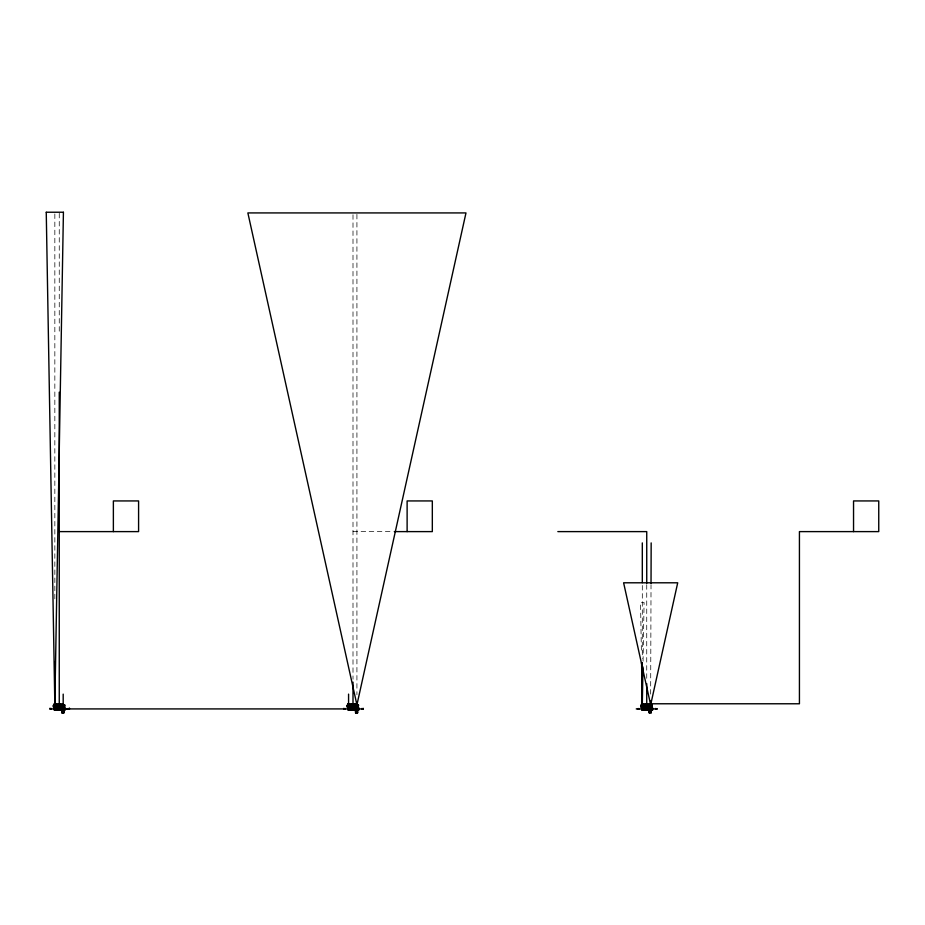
<?xml version="1.0" encoding="UTF-8"?>
<svg xmlns="http://www.w3.org/2000/svg" width="925" height="925" viewBox="0 0 925 925"><rect width="100%" height="100%" fill="white"/><g stroke="black" fill="none" stroke-linecap="round" stroke-linejoin="round"><path stroke-width="0.69" stroke-dasharray="4.62 3.47" d="M54.841 598.81L54.841 213.663M650.657 694.12L651.027 584.669M643.06 661.213L644.077 602.533L640.539 602.533L641.407 652.622M353.003 531.609L392.871 531.609M646.737 584.692L646.737 679.389M642.308 585.49L642.308 658.346M356.923 214.357L356.923 694.733M353.003 214.75L353.003 679.251M59.258 213.305L59.258 334.48"/><path stroke-width="1.39" d="M54.829 705.035L54.841 662.277M57.188 706.214C60.264 705.844 62.38 707.521 59.373 706.018L59.385 710.169M57.512 706.654L58.888 705.521M58.888 709.186L58.888 707.671L65.097 707.671L65.097 710.169L54.193 710.169L54.217 706.18L53.372 706.18M59.373 707.671L59.512 706.018M61.015 706.654L59.512 706.214M63.802 712.967C62.125 699.45 66.357 714.771 61.836 712.377L61.836 712.978L63.802 712.978L63.79 707.486L61.443 707.486L61.443 710.169M61.443 709.683L61.929 707.671M62.426 709.683L62.426 713.14L61.929 710.169M348.575 703.728L348.575 694.12M350.933 706.214C354.691 706.584 354.818 706.931 353.119 706.018L353.119 710.169M353.327 705.035L353.188 706.654L355.073 706.654L353.246 706.018L352.622 706.654L352.668 705.521M357.536 712.389L355.57 712.377L355.57 712.978L357.536 712.978L357.524 707.486L355.177 707.486L355.177 710.169M355.177 709.683L356.16 713.14L356.16 709.683M644.667 706.214C649.246 708.666 648.622 704.006 646.853 707.671L646.98 705.521M644.979 706.654L646.98 706.018L648.483 706.654M646.367 706.214L646.367 705.521M649.304 712.377L649.304 712.978L651.269 712.389C646.679 714.794 649.581 703.173 648.911 710.169M649.893 709.683L649.408 713.14L649.304 708.157M646.98 706.654L646.853 706.018L646.853 710.169M651.027 583.224L651.165 542.906M54.436 706.064L54.344 707.521L57.35 707.671L57.35 709.683L69.433 708.92M348.078 707.035L351.084 707.671L351.084 709.683L352.622 709.186L352.622 707.671L358.842 707.671L358.842 710.169L347.927 710.169L347.95 706.18M641.811 707.521L644.829 707.671L644.829 709.683L646.355 709.186L646.355 707.671L652.576 707.671L652.576 710.169L641.661 710.169L641.696 706.18L640.852 706.18M348.586 703.358L348.575 705.035M54.841 703.59L63.42 212.299M641.58 662.647L642.308 704.145L642.956 666.937M356.923 704.838L465.98 212.923L247.865 212.923L356.923 704.838L356.923 701.948M53.372 705.336L56.113 705.035L56.298 707.035L53.372 707.035L53.372 705.336L56.298 705.336M347.106 705.336L349.847 705.035L350.032 707.035L347.106 707.035L347.106 705.336L350.032 705.336M640.852 705.336L643.592 705.035L643.765 707.035L640.852 707.035L640.852 705.336L643.765 705.336M57.35 708.943L50.066 708.92M657.062 708.92L636.238 708.92M46.25 212.23L63.42 212.23M59.258 531.609L138.588 531.609L138.588 500.934L113.37 500.934L113.37 531.609M394.293 531.609L432.322 531.609L432.322 500.934L407.116 500.934L407.116 531.609M557.844 531.609L646.737 531.609L646.737 583.259M54.54 703.775L63.189 703.821M348.274 703.775L356.888 703.775M642.019 703.775L799.431 703.775L799.431 531.609L878.75 531.609L878.75 500.934L853.544 500.934L853.544 531.609M53.951 704.145L55.72 704.145M347.684 704.145L349.465 704.145M641.418 704.145L643.199 704.145M61.686 704.989L56.83 705.185L61.628 704.989M63.837 704.989L63.212 705.035M357.57 704.989L356.692 704.838L357.2 705.347M644.309 704.989C657.259 705.266 641.233 704.885 644.979 705.232M58.483 705.521L60.044 705.521M352.217 705.521L353.778 705.521M645.962 705.521L647.512 705.521M61.339 706.214L58.888 706.654L58.934 705.035M56.888 706.214L63.964 706.214M357.697 706.214L350.61 706.654L357.697 706.654M651.443 706.214L644.343 706.654L651.443 706.654M56.888 706.654L63.964 706.654M358.195 706.966L358.195 705.879M651.928 706.966L651.928 705.879M650.888 707.671L651.269 712.967M63.802 708.157L61.929 707.983L61.929 711.892L62.912 711.892L62.912 707.983M54.922 708.157L57.35 708.157M59.373 708.157L64.484 708.157M348.667 708.157L351.084 708.157M353.119 708.157L358.229 708.157M642.401 708.157L644.829 708.157M651.963 708.157L646.853 708.157L646.853 709.683M59.131 708.92L363.167 708.92M54.922 709.683L64.484 709.683M348.667 709.683L358.229 709.683M642.401 709.683L651.963 709.683M61.836 712.389L61.443 707.486M355.57 712.389L355.177 707.486M644.367 705.185L644.956 705.185M357.154 705.035L357.744 705.035M650.437 703.821L623.612 582.796L677.713 582.796L650.657 704.838L650.657 701.058M651.269 707.671L651.269 706.897L649.304 706.897L651.269 707.486L651.269 712.389M63.409 707.486L63.409 712.389M46.25 212.299L54.829 704.11M355.57 708.157L355.57 709.683M353.119 706.654L353.119 707.671M656.9 708.573L656.9 709.278M655.64 708.446L655.64 709.394M651.963 707.671L651.963 710.169M651.119 705.347L650.437 704.838L650.992 705.035M647.546 704.989L647.546 704.249L645.916 704.249L645.916 704.989M647.269 705.521L647.269 704.503L646.228 704.503L646.205 705.521M646.737 683.691L646.737 703.775M646.402 705.035L646.355 710.169M644.829 707.671L644.829 710.169M644.332 708.157L644.332 710.169M643.534 707.035L643.534 706.064L641.083 706.064L641.106 707.035M642.944 704.145L642.91 705.035M642.806 704.145L642.655 705.035M642.713 706.064L642.806 707.671M642.482 704.145L642.493 705.035M642.308 542.906L642.308 582.646M642.308 662.647L642.308 705.035M642.308 706.064L642.308 707.035M642.401 707.671L642.401 710.169M642.123 704.145L642.123 705.035M641.962 704.145L641.962 705.035M641.904 706.064L641.904 707.035M641.707 704.145L641.811 705.035M641.638 704.145L641.615 705.035M638.805 708.446L638.805 709.394M637.533 708.573L637.533 709.278M363.167 708.284L363.167 709.278M361.906 708.446L361.906 709.394M358.229 707.671L358.229 710.169M357.536 712.967L357.536 706.897L355.57 707.486M353.812 704.989L353.812 704.249L352.182 704.249L352.182 704.989M353.535 705.521L353.535 704.503L352.483 704.503L352.471 705.521M353.003 682.141L353.003 703.775M352.668 705.035L352.622 710.169M351.084 707.671L351.095 710.169M350.598 708.157L350.598 710.169M349.789 707.035L349.789 706.064L347.349 706.064L347.372 707.035M349.211 704.145L349.211 705.035M348.979 706.064L349.06 707.671M348.575 706.064L348.575 707.035M348.667 707.671L348.667 710.169M348.39 704.145L348.39 705.035M348.228 705.035L348.228 704.145L348.078 705.035M348.17 706.064L348.17 707.035M347.904 704.145L347.869 705.035M345.06 708.446L345.06 709.394M343.799 708.342L343.799 709.278M69.433 708.041L69.433 709.278M68.161 708.446L68.161 709.394M64.577 705.879L64.577 706.966L64.449 705.879M64.484 707.671L64.484 710.169M63.802 707.486L63.802 706.897L61.825 707.486M63.189 694.12L63.189 704.838M60.079 704.989L60.079 704.249L58.448 704.249L58.448 704.989M59.79 705.521L59.79 704.503L58.749 704.503L58.888 710.169M59.593 705.035L59.512 706.654M59.258 392.188L59.258 703.775M57.35 707.671L57.35 710.169M56.853 708.157L56.853 710.169M56.055 707.035L56.055 706.064L53.615 706.064L53.627 707.035M55.477 704.145L55.442 705.035M55.327 705.035L55.28 704.145L55.188 705.035M55.327 707.035L55.327 707.671M55.234 706.064L55.234 707.035M54.922 707.671L54.922 710.169M54.829 706.064L54.829 707.035M54.656 704.145L54.482 705.035M54.344 704.145L54.344 705.035M54.228 704.145L54.159 705.035M51.326 708.446L51.326 709.394M50.066 708.168L50.066 709.278M61.628 705.185L61.038 705.185L61.64 705.232M355.362 705.185L354.772 705.185C358.021 704.989 347.927 704.757 351.234 705.232L350.633 705.185L355.431 705.185M649.096 705.185L648.518 705.185L649.119 705.232M64.762 705.035L62.403 705.347L64.762 705.879L64.762 705.035M358.495 705.035L356.137 705.347L358.495 705.879L358.495 705.035M652.241 705.035L649.882 705.347L652.241 705.879L652.241 705.035M57.5 705.232L56.888 705.232L57.489 705.185M356.645 707.983L355.663 707.983L355.674 711.892L356.657 711.892L356.645 707.983M650.391 707.983L649.408 707.983L649.408 711.892L650.391 711.892L650.391 707.983M357.142 707.671L357.142 712.389L357.142 707.671"/></g></svg>
